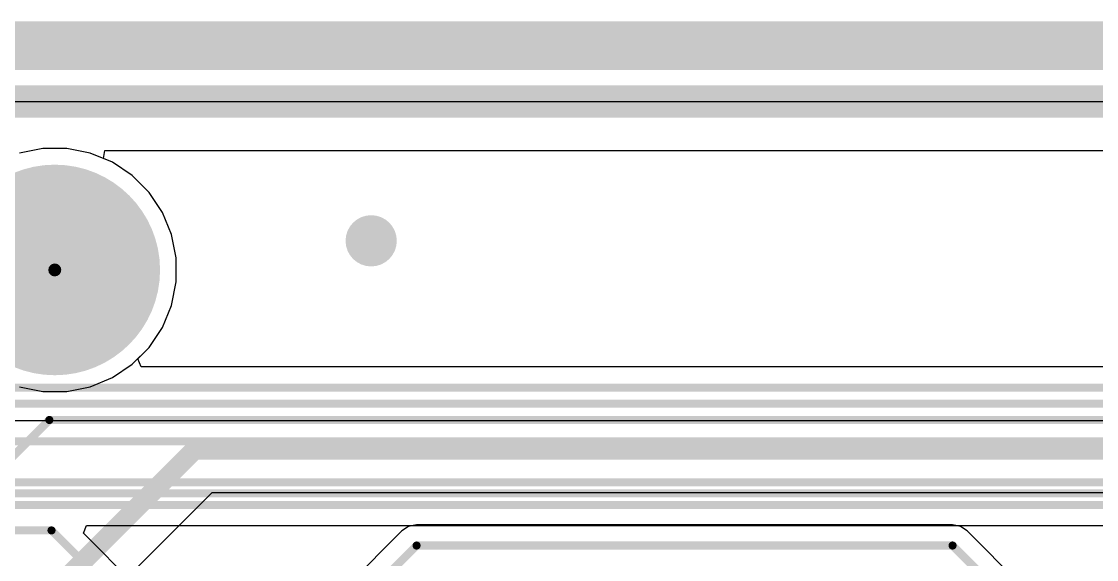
# Model space of a CAD drawing. Header units: millimetres. Extents: x -0.36 to 5.33, y -0.63 to 3.45.
# Drawn here: x 1.556 to 2.219, y 3.116 to 3.448 of the extents above; entities that cross this region are included whole.
import ezdxf

# ---------------------------------------------------------------- set-up
doc = ezdxf.new("R2010")
doc.units = ezdxf.units.MM
doc.header["$MEASUREMENT"] = 0
for name, color, linetype in [('BottomLayer', 5, 'Continuous'), ('BottomSolder', 6, 'Continuous'), ('Mechanical2', 216, 'Continuous'), ('PadHoleLayer', 156, 'Continuous'), ('TopLayer', 1, 'Continuous'), ('TopOverlay', 2, 'Continuous'), ('TopSolder', 216, 'Continuous'), ('ViaHoleLayer', 16, 'Continuous')]:
    doc.layers.add(name, color=color, linetype=linetype)

# ---------------------------------------------------------------- blocks, each defined once
blk = doc.blocks.new('6437288_3_4')
at = {"layer": 'BottomSolder'}
h = blk.add_hatch(color=6, dxfattribs=at)
edge = h.paths.add_edge_path()
edge.add_arc((0.11811, -0.28543), 0.004, 0, 360)
at = {"layer": 'PadHoleLayer'}
h = blk.add_hatch(color=156, dxfattribs=at)
edge = h.paths.add_edge_path()
edge.add_arc((0.11811, -0.28543), 0.06496, 0, 360)
at = {"layer": 'TopSolder'}
h = blk.add_hatch(color=216, dxfattribs=at)
edge = h.paths.add_edge_path()
edge.add_arc((0.11811, -0.28543), 0.004, 0, 360)
at = {"layer": 'TopOverlay', "const_width": 0.005}
for points in [[(1.27953, -0.14764), (-1.27953, -0.14764)], [(1.39764, -0.42323), (-1.39764, -0.42323)]]:
    blk.add_lwpolyline(points, dxfattribs=at)

msp = doc.modelspace()

# ---------------------------------------------------------------- hatches: boundary and pattern name
at = {"layer": 'BottomLayer'}
h = msp.add_hatch(color=5, dxfattribs=at)
edge = h.paths.add_edge_path()
edge.add_arc((1.772, 3.313), 0.01181, 0, 360)
at = {"layer": 'BottomSolder'}
h = msp.add_hatch(color=6, dxfattribs=at)
edge = h.paths.add_edge_path()
edge.add_arc((1.772, 3.313), 0.01581, 0, 360)
at = {"layer": 'TopLayer'}
h = msp.add_hatch(color=1, dxfattribs=at)
edge = h.paths.add_edge_path()
edge.add_arc((1.772, 3.313), 0.01181, 0, 360)
at = {"layer": 'TopSolder'}
h = msp.add_hatch(color=216, dxfattribs=at)
edge = h.paths.add_edge_path()
edge.add_arc((1.772, 3.313), 0.01581, 0, 360)
at = {"layer": 'ViaHoleLayer'}
h = msp.add_hatch(color=16, dxfattribs=at)
edge = h.paths.add_edge_path()
edge.add_arc((1.772, 3.313), 0.00591, 0, 360)

# ---------------------------------------------------------------- linework, layer by layer
at = {"layer": 'BottomLayer'}
for p, q in [((1.60679, 3.36374), (1.60778, 3.36874)), ((1.61231, 3.36145), (1.60679, 3.36374)), ((1.60778, 3.36874), (3.06157, 3.36874)), ((1.62459, 3.35325), (1.61231, 3.36145)), ((1.63503, 3.34281), (1.62459, 3.35325)), ((1.64323, 3.33053), (1.63503, 3.34281)), ((1.64888, 3.31689), (1.64323, 3.33053)), ((1.65176, 3.30241), (1.64888, 3.31689)), ((1.65176, 3.28764), (1.65176, 3.30241)), ((1.64888, 3.27316), (1.65176, 3.28764)), ((1.64323, 3.25952), (1.64888, 3.27316)), ((1.63503, 3.24724), (1.64323, 3.25952)), ((1.628, 3.24021), (1.63503, 3.24724)), ((1.63007, 3.23521), (1.628, 3.24021)), ((3.03929, 3.23521), (1.63007, 3.23521)), ((1.55522, 3.03914), (1.67382, 3.15774)), ((1.67382, 3.15774), (2.31918, 3.15774)), ((1.8, 3.13774), (1.79512, 3.13677)), ((2.13069, 3.13774), (1.8, 3.13774)), ((2.13556, 3.13677), (2.13069, 3.13774)), ((1.79099, 3.13401), (1.69115, 3.03417)), ((1.79512, 3.13677), (1.79099, 3.13401)), ((2.1397, 3.13401), (2.13556, 3.13677)), ((2.18897, 3.08474), (2.1397, 3.13401))]:
    msp.add_line(p, q, dxfattribs=at)
for points, const_width in [([(0.832, 3.399), (3.21, 3.399)], 0.02), ([(1.20046, 3.22246), (3.41254, 3.22246)], 0.005), ([(1.50846, 3.21246), (3.24554, 3.21246)], 0.005), ([(1.50316, 3.13216), (1.57346, 3.20246)], 0.005), ([(1.57346, 3.20246), (3.34411, 3.20246)], 0.005), ([(1.529, 3.05), (1.66296, 3.18396)], 0.012), ([(1.66296, 3.18396), (3.06407, 3.18396)], 0.012), ([(1.70016, 3.02516), (1.8, 3.125)], 0.005), ([(1.8, 3.125), (2.13069, 3.125)], 0.005), ([(2.13069, 3.125), (2.21657, 3.03912)], 0.005)]:
    msp.add_lwpolyline(points, dxfattribs=dict(at, const_width=const_width))
for points, const_width in [([(1.57221, 3.20246, 1), (1.57471, 3.20246, 1)], 0.0025), ([(1.57221, 3.20246, 1), (1.57471, 3.20246, 1)], 0.0025), ([(1.65996, 3.18396, 1), (1.66596, 3.18396, 1)], 0.006), ([(1.65996, 3.18396, 1), (1.66596, 3.18396, 1)], 0.006), ([(1.79875, 3.125, 1), (1.80125, 3.125, 1)], 0.0025), ([(1.79875, 3.125, 1), (1.80125, 3.125, 1)], 0.0025), ([(2.12943, 3.125, 1), (2.13193, 3.125, 1)], 0.0025), ([(2.12943, 3.125, 1), (2.13193, 3.125, 1)], 0.0025)]:
    msp.add_lwpolyline(points, format="xyb", close=True, dxfattribs=dict(at, const_width=const_width))
at = {"layer": 'Mechanical2', "const_width": 0.03}
msp.add_lwpolyline([(0, 3.43331), (5.31496, 3.43331)], dxfattribs=at)
at = {"layer": 'TopLayer'}
for p, q in [((0.041, 3.399), (5.276, 3.399)), ((1.56942, 3.36998), (1.55494, 3.3671)), ((1.58419, 3.36998), (1.56942, 3.36998)), ((1.59867, 3.3671), (1.58419, 3.36998)), ((1.61231, 3.36145), (1.59867, 3.3671)), ((1.62459, 3.35325), (1.61231, 3.36145)), ((1.63503, 3.34281), (1.62459, 3.35325)), ((1.64323, 3.33053), (1.63503, 3.34281)), ((1.64888, 3.31689), (1.64323, 3.33053)), ((1.65176, 3.30241), (1.64888, 3.31689)), ((1.65176, 3.28764), (1.65176, 3.30241)), ((1.64888, 3.27316), (1.65176, 3.28764)), ((1.64323, 3.25952), (1.64888, 3.27316)), ((1.63503, 3.24724), (1.64323, 3.25952)), ((1.62459, 3.2368), (1.63503, 3.24724)), ((1.61231, 3.22859), (1.62459, 3.2368)), ((1.59867, 3.22294), (1.61231, 3.22859)), ((1.55494, 3.22294), (1.56942, 3.22006)), ((1.56942, 3.22006), (1.58419, 3.22006)), ((1.58419, 3.22006), (1.59867, 3.22294)), ((3.35314, 3.202), (1.43097, 3.202)), ((1.59448, 3.13264), (1.5964, 3.13726)), ((1.5964, 3.13726), (2.28372, 3.13726)), ((1.77368, 2.95344), (1.59448, 3.13264))]:
    msp.add_line(p, q, dxfattribs=at)
at = {"layer": 'TopLayer', "const_width": 0.005}
for points in [[(1.41287, 3.18925), (3.35732, 3.18925)], [(0.51501, 3.164), (2.41668, 3.164)], [(0.52929, 3.15), (2.289, 3.15)], [(0.54932, 3.13431), (1.57478, 3.13431)], [(1.57478, 3.13431), (1.7684, 2.94069)]]:
    msp.add_lwpolyline(points, dxfattribs=at)
at = {"layer": 'TopLayer', "const_width": 0.0025}
msp.add_lwpolyline([(1.57353, 3.13431, 1), (1.57603, 3.13431, 1)], format="xyb", close=True, dxfattribs=at)
msp.add_lwpolyline([(1.57353, 3.13431, 1), (1.57603, 3.13431, 1)], format="xyb", close=True, dxfattribs=at)

# ---------------------------------------------------------------- block references
at = {"rotation": 180}
msp.add_blockref('6437288_3_4', (1.69491, 3.00959), dxfattribs=at)

doc.saveas('drawing.dxf')
